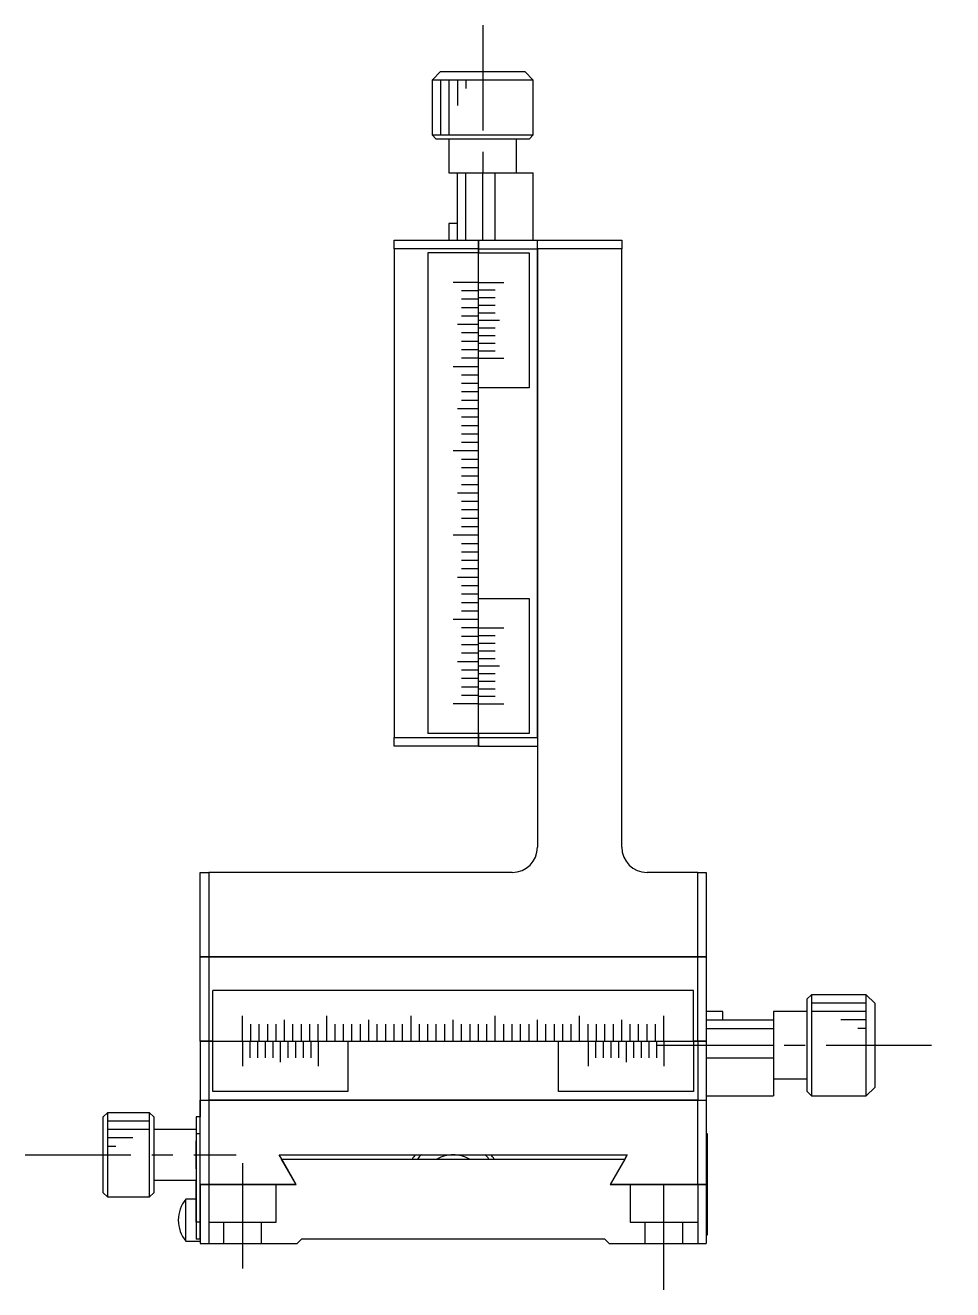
# Model space of a CAD drawing. Extents: x -194 to 403, y -10 to 418.
# Drawn here: x 22.7 to 132.7, y 19.8 to 169.8 of the extents above; entities that cross this region are included whole.
import ezdxf

# ---------------------------------------------------------------- set-up
doc = ezdxf.new("R2010")
doc.units = 0
doc.header["$LTSCALE"] = 10
doc.linetypes.add('CENTER', pattern=[2, 1.25, -0.25, 0.25, -0.25])
doc.linetypes.add('DASHED', pattern=[3.5, 2, -1.5])
doc.layers.get('0').update_dxf_attribs({"linetype": 'CONTINUOUS'})
doc.layers.add('CENTER', color=1, linetype='CENTER')

msp = doc.modelspace()

# ---------------------------------------------------------------- linework, layer by layer
at = {"color": 7, "linetype": 'CONTINUOUS'}
for p, q in [((71.901737, 164.328398), (70.901737, 163.328398)), ((71.901737, 164.328398), (81.901737, 164.328398)), ((82.901737, 163.328398), (81.901737, 164.328398)), ((82.901737, 163.328398), (70.901737, 163.328398)), ((70.901737, 163.328398), (70.901737, 156.828398)), ((82.901737, 156.828398), (82.901737, 163.328398)), ((70.901737, 156.828398), (82.901737, 156.828398)), ((70.901737, 156.828398), (71.401737, 156.328398)), ((82.401737, 156.328398), (71.401737, 156.328398)), ((72.901737, 156.328398), (72.901737, 152.328398)), ((80.901737, 152.328398), (80.901737, 156.328398)), ((82.401737, 156.328398), (82.901737, 156.828398)), ((72.901737, 152.328398), (73.901738, 152.328398)), ((73.901738, 144.328398), (73.901738, 152.328398)), ((73.901738, 152.328398), (74.901738, 152.328398)), ((74.901738, 144.328398), (74.901738, 152.328398)), ((74.901738, 152.328398), (76.901737, 152.328398)), ((76.901737, 144.328398), (76.901737, 152.328398)), ((76.901737, 152.328398), (78.401738, 152.328398)), ((78.401738, 144.328398), (78.401738, 152.328398)), ((78.401738, 152.328398), (82.901736, 152.328398)), ((82.901736, 144.328398), (82.901736, 152.328398)), ((73.901738, 146.328398), (72.901737, 146.328398)), ((72.901737, 146.328398), (72.901737, 144.328398)), ((66.401736, 144.328398), (76.401736, 144.328398)), ((66.401736, 143.328398), (66.401736, 144.328398)), ((76.401736, 144.328398), (76.401736, 143.328398)), ((76.401736, 144.328398), (83.401736, 144.328398)), ((76.401736, 143.328399), (76.401736, 144.328398)), ((83.401736, 143.328398), (83.401736, 144.328398)), ((83.401736, 143.328398), (83.401736, 144.328398)), ((83.401736, 144.328398), (93.401736, 144.328398)), ((93.401736, 144.328398), (93.401736, 143.328398)), ((76.401736, 143.328398), (66.401736, 143.328398)), ((66.401736, 143.328398), (66.401736, 85.328398)), ((70.401736, 142.828398), (70.401736, 85.828398)), ((76.401736, 142.828398), (70.401736, 142.828398)), ((76.401736, 143.328399), (83.401736, 143.328398)), ((76.401736, 142.838398), (76.401736, 143.328399)), ((76.401736, 143.328398), (76.401736, 142.838398)), ((76.401736, 139.338398), (76.401736, 142.828398)), ((76.401736, 142.828398), (82.401736, 142.828398)), ((76.401736, 139.338398), (76.401736, 142.828398)), ((82.401736, 142.828398), (82.401736, 126.828398)), ((83.401736, 85.328397), (83.401736, 143.328398)), ((83.401736, 143.328398), (83.401736, 85.328397)), ((93.401736, 143.328398), (83.401736, 143.328398)), ((93.401736, 72.328398), (93.401736, 143.328398)), ((76.401736, 139.328398), (76.401736, 139.338398)), ((76.401736, 139.328398), (76.401736, 139.338398)), ((76.401736, 139.318398), (76.401736, 139.328398)), ((76.401736, 139.318398), (76.401736, 139.328398)), ((76.401736, 138.428398), (76.401736, 139.318398)), ((76.401736, 138.438398), (76.401736, 139.318398)), ((76.401736, 138.428398), (76.401736, 138.438398)), ((76.401736, 138.338398), (76.401736, 138.428398)), ((76.401736, 138.418398), (76.401736, 138.428398)), ((76.401736, 138.328398), (76.401736, 138.418398)), ((76.401736, 138.328398), (76.401736, 138.338398)), ((76.401736, 138.318398), (76.401736, 138.328398)), ((76.401736, 137.538398), (76.401736, 138.328398)), ((76.401736, 137.528398), (76.401736, 138.318398)), ((76.401736, 137.528398), (76.401736, 137.538398)), ((76.401736, 137.338398), (76.401736, 137.528398)), ((76.401736, 137.518398), (76.401736, 137.528398)), ((76.401736, 137.328398), (76.401736, 137.518398)), ((76.401736, 137.328396), (76.401736, 137.338398)), ((76.401736, 136.638398), (76.401736, 137.328398)), ((76.401736, 137.318398), (76.401736, 137.328396)), ((76.401736, 136.628398), (76.401736, 137.318398)), ((76.401736, 136.628398), (76.401736, 136.638398)), ((76.401736, 136.338398), (76.401736, 136.628398)), ((76.401736, 136.618398), (76.401736, 136.628398)), ((76.401736, 136.328398), (76.401736, 136.618398)), ((76.401736, 136.328398), (76.401736, 136.338398)), ((76.401736, 136.318398), (76.401736, 136.328398)), ((76.401736, 135.738398), (76.401736, 136.328398)), ((76.401736, 135.728398), (76.401736, 136.318398)), ((76.401736, 135.728398), (76.401736, 135.738398)), ((76.401736, 135.338398), (76.401736, 135.728398)), ((76.401736, 135.718398), (76.401736, 135.728398)), ((76.401736, 135.328398), (76.401736, 135.718398)), ((76.401736, 135.328398), (76.401736, 135.338398)), ((76.401736, 135.318398), (76.401736, 135.328398)), ((76.401736, 134.838398), (76.401736, 135.328398)), ((76.401736, 134.828398), (76.401736, 135.318398)), ((76.401736, 134.828398), (76.401736, 134.838398)), ((76.401736, 134.338398), (76.401736, 134.828398)), ((76.401736, 134.818398), (76.401736, 134.828398)), ((76.401736, 134.328398), (76.401736, 134.818398)), ((76.401736, 134.328398), (76.401736, 134.338398)), ((76.401736, 134.318398), (76.401736, 134.328398)), ((76.401736, 133.938398), (76.401736, 134.328398)), ((76.401736, 133.928398), (76.401736, 134.318398)), ((76.401736, 133.928398), (76.401736, 133.938398)), ((76.401736, 133.338398), (76.401736, 133.928398)), ((76.401736, 133.918398), (76.401736, 133.928398)), ((76.401736, 133.328398), (76.401736, 133.918398)), ((76.401736, 133.328398), (76.401736, 133.338398)), ((76.401736, 133.318398), (76.401736, 133.328398)), ((76.401736, 133.038398), (76.401736, 133.328398)), ((76.401736, 133.028398), (76.401736, 133.318398)), ((76.401736, 133.028398), (76.401736, 133.038398)), ((76.401736, 132.338398), (76.401736, 133.028398)), ((76.401736, 133.018398), (76.401736, 133.028398)), ((76.401736, 132.328398), (76.401736, 133.018398)), ((76.401736, 132.328398), (76.401736, 132.338398)), ((76.401736, 132.318398), (76.401736, 132.328398)), ((76.401736, 132.138398), (76.401736, 132.328398)), ((76.401736, 132.128398), (76.401736, 132.318398)), ((76.401736, 132.128398), (76.401736, 132.138398)), ((76.401736, 131.338398), (76.401736, 132.128398)), ((76.401736, 132.118398), (76.401736, 132.128398)), ((76.401736, 131.328398), (76.401736, 132.118398)), ((76.401736, 131.328398), (76.401736, 131.338398)), ((76.401736, 131.318398), (76.401736, 131.328398)), ((76.401736, 131.238398), (76.401736, 131.328398)), ((76.401736, 131.228398), (76.401736, 131.318398)), ((76.401736, 131.228398), (76.401736, 131.238398)), ((76.401736, 130.338398), (76.401736, 131.228398)), ((76.401736, 131.218398), (76.401736, 131.228398)), ((76.401736, 130.338398), (76.401736, 131.218398)), ((76.401736, 130.328398), (76.401736, 130.338398)), ((76.401736, 130.328398), (76.401736, 130.338398)), ((76.401736, 130.318398), (76.401736, 130.328398)), ((76.401736, 130.318398), (76.401736, 130.328398)), ((76.401736, 129.338398), (76.401736, 130.318398)), ((76.401736, 129.328398), (76.401736, 130.318398)), ((76.401736, 129.328398), (76.401736, 129.338398)), ((76.401736, 129.318398), (76.401736, 129.328398)), ((76.401736, 128.328398), (76.401736, 129.328398)), ((76.401736, 128.338398), (76.401736, 129.318398)), ((76.401736, 128.328398), (76.401736, 128.338398)), ((76.401736, 128.318398), (76.401736, 128.328398)), ((76.401736, 127.328398), (76.401736, 128.328398)), ((76.401736, 127.338398), (76.401736, 128.318398)), ((76.401736, 127.328398), (76.401736, 127.338398)), ((76.401736, 127.318398), (76.401736, 127.328398)), ((76.401736, 126.828398), (76.401736, 127.328398)), ((76.401736, 126.828398), (76.401736, 127.318398)), ((82.401736, 126.828398), (76.401736, 126.828398)), ((76.401736, 126.818398), (76.401736, 126.828398)), ((76.401736, 126.328398), (76.401736, 126.818398)), ((76.401736, 125.328398), (76.401736, 126.328398)), ((76.401736, 124.328398), (76.401736, 125.328398)), ((76.401736, 123.328398), (76.401736, 124.328398)), ((76.401736, 122.328398), (76.401736, 123.328398)), ((76.401736, 121.328398), (76.401736, 122.328398)), ((76.401736, 120.328398), (76.401736, 121.328398)), ((76.401736, 119.328398), (76.401736, 120.328398)), ((76.401736, 118.328398), (76.401736, 119.328398)), ((76.401736, 117.328398), (76.401736, 118.328398)), ((76.401736, 116.328398), (76.401736, 117.328398)), ((76.401736, 115.328398), (76.401736, 116.328398)), ((76.401736, 114.328398), (76.401736, 115.328398)), ((76.401736, 113.328398), (76.401736, 114.328398)), ((76.401736, 112.328398), (76.401736, 113.328398)), ((76.401736, 111.328398), (76.401736, 112.328398)), ((76.401736, 110.328398), (76.401736, 111.328398)), ((76.401736, 109.328398), (76.401736, 110.328398)), ((76.401736, 108.328398), (76.401736, 109.328398)), ((76.401736, 107.328398), (76.401736, 108.328398)), ((76.401736, 106.328398), (76.401736, 107.328398)), ((76.401736, 105.328398), (76.401736, 106.328398)), ((76.401736, 104.328398), (76.401736, 105.328398)), ((76.401736, 103.328398), (76.401736, 104.328398)), ((76.401736, 102.328398), (76.401736, 103.328398)), ((76.401736, 101.838398), (76.401736, 102.328398)), ((76.401736, 101.828398), (76.401736, 101.838398)), ((76.401736, 101.338398), (76.401736, 101.828398)), ((76.401736, 101.828398), (82.401736, 101.828398)), ((76.401736, 101.328398), (76.401736, 101.828398)), ((76.401736, 101.328398), (76.401736, 101.338398)), ((76.401736, 101.318398), (76.401736, 101.328398)), ((76.401736, 100.328398), (76.401736, 101.328398)), ((76.401736, 100.338398), (76.401736, 101.318398)), ((82.401736, 101.828398), (82.401736, 85.828398)), ((76.401736, 100.328398), (76.401736, 100.338398)), ((76.401736, 100.318398), (76.401736, 100.328398)), ((76.401736, 99.328398), (76.401736, 100.328398)), ((76.401736, 99.338398), (76.401736, 100.318398)), ((76.401736, 99.328398), (76.401736, 99.338398)), ((76.401736, 99.318398), (76.401736, 99.328398)), ((76.401736, 98.338398), (76.401736, 99.328398)), ((76.401736, 98.338398), (76.401736, 99.318398)), ((76.401736, 98.328398), (76.401736, 98.338398)), ((76.401736, 98.328398), (76.401736, 98.338398)), ((76.401736, 98.318398), (76.401736, 98.328398)), ((76.401736, 98.318398), (76.401736, 98.328398)), ((76.401736, 97.428398), (76.401736, 98.318398)), ((76.401736, 97.438398), (76.401736, 98.318398)), ((76.401736, 97.428398), (76.401736, 97.438398)), ((76.401736, 97.338398), (76.401736, 97.428398)), ((76.401736, 97.418398), (76.401736, 97.428398)), ((76.401736, 97.328398), (76.401736, 97.418398)), ((76.401736, 97.328398), (76.401736, 97.338398)), ((76.401736, 97.318398), (76.401736, 97.328398)), ((76.401736, 96.538398), (76.401736, 97.328398)), ((76.401736, 96.528398), (76.401736, 97.318398)), ((76.401736, 96.528398), (76.401736, 96.538398)), ((76.401736, 96.338398), (76.401736, 96.528398)), ((76.401736, 96.518398), (76.401736, 96.528398)), ((76.401736, 96.328398), (76.401736, 96.518398)), ((76.401736, 96.328398), (76.401736, 96.338398)), ((76.401736, 96.318398), (76.401736, 96.328398)), ((76.401736, 95.638398), (76.401736, 96.328398)), ((76.401736, 95.628398), (76.401736, 96.318398)), ((76.401736, 95.628398), (76.401736, 95.638398)), ((76.401736, 95.338398), (76.401736, 95.628398)), ((76.401736, 95.618398), (76.401736, 95.628398)), ((76.401736, 95.328398), (76.401736, 95.618398)), ((76.401736, 95.328398), (76.401736, 95.338398)), ((76.401736, 95.318398), (76.401736, 95.328398)), ((76.401736, 94.738398), (76.401736, 95.328398)), ((76.401736, 94.728398), (76.401736, 95.318398)), ((76.401736, 94.728398), (76.401736, 94.738398)), ((76.401736, 94.338398), (76.401736, 94.728398)), ((76.401736, 94.718398), (76.401736, 94.728398)), ((76.401736, 94.328398), (76.401736, 94.718398)), ((76.401736, 94.328398), (76.401736, 94.338398)), ((76.401736, 94.318398), (76.401736, 94.328398)), ((76.401736, 93.838398), (76.401736, 94.328398)), ((76.401736, 93.828398), (76.401736, 94.318398)), ((76.401736, 93.828398), (76.401736, 93.838398)), ((76.401736, 93.338398), (76.401736, 93.828398)), ((76.401736, 93.818398), (76.401736, 93.828398)), ((76.401736, 93.328398), (76.401736, 93.818398)), ((76.401736, 93.328398), (76.401736, 93.338398)), ((76.401736, 93.318398), (76.401736, 93.328398)), ((76.401736, 92.938398), (76.401736, 93.328398)), ((76.401736, 92.928398), (76.401736, 93.318398)), ((76.401736, 92.928398), (76.401736, 92.938398)), ((76.401736, 92.338398), (76.401736, 92.928398)), ((76.401736, 92.918398), (76.401736, 92.928398)), ((76.401736, 92.328398), (76.401736, 92.918398)), ((76.401736, 92.328398), (76.401736, 92.338398)), ((76.401736, 92.318398), (76.401736, 92.328398)), ((76.401736, 92.038398), (76.401736, 92.328398)), ((76.401736, 92.028398), (76.401736, 92.318398)), ((76.401736, 92.028398), (76.401736, 92.038398)), ((76.401736, 91.338398), (76.401736, 92.028398)), ((76.401736, 92.018398), (76.401736, 92.028398)), ((76.401736, 91.328398), (76.401736, 92.018398)), ((76.401736, 91.328398), (76.401736, 91.338398)), ((76.401736, 91.318398), (76.401736, 91.328398)), ((76.401736, 91.138398), (76.401736, 91.328398)), ((76.401736, 91.128398), (76.401736, 91.318398)), ((76.401736, 91.128398), (76.401736, 91.138398)), ((76.401736, 90.338398), (76.401736, 91.128398)), ((76.401736, 91.118398), (76.401736, 91.128398)), ((76.401736, 90.328398), (76.401736, 91.118398)), ((76.401736, 90.328398), (76.401736, 90.338398)), ((76.401736, 90.318398), (76.401736, 90.328398)), ((76.401736, 90.238398), (76.401736, 90.328398)), ((76.401736, 90.228398), (76.401736, 90.318398)), ((76.401736, 90.228398), (76.401736, 90.238398)), ((76.401736, 89.338398), (76.401736, 90.228398)), ((76.401736, 90.218398), (76.401736, 90.228398)), ((76.401736, 89.338398), (76.401736, 90.218398)), ((76.401736, 89.328398), (76.401736, 89.338398)), ((76.401736, 89.328398), (76.401736, 89.338398)), ((76.401736, 89.318398), (76.401736, 89.328398)), ((76.401736, 89.318398), (76.401736, 89.328398)), ((76.401736, 85.828398), (76.401736, 89.318398)), ((76.401736, 85.828398), (76.401736, 89.318398)), ((76.401736, 85.828398), (70.401736, 85.828398)), ((82.401736, 85.828398), (76.401736, 85.828398)), ((76.401736, 85.818398), (76.401736, 85.328398)), ((76.401736, 85.328397), (76.401736, 85.818398)), ((66.401736, 85.328398), (76.401736, 85.328398)), ((66.401736, 84.328398), (66.401736, 85.328398)), ((76.401736, 84.328398), (66.401736, 84.328398)), ((76.401736, 85.328398), (76.401736, 84.328398)), ((76.401736, 85.328397), (83.401736, 85.328397)), ((76.401736, 84.328397), (76.401736, 85.328397)), ((76.401736, 84.328397), (83.401736, 84.328397)), ((83.401736, 85.328397), (83.401736, 72.328398)), ((43.401736, 59.328398), (43.401736, 69.328398)), ((43.401736, 69.328398), (44.401736, 69.328398)), ((44.401736, 69.328398), (44.401736, 59.328398)), ((80.401736, 69.328398), (44.401736, 69.328398)), ((102.401736, 69.328398), (96.401736, 69.328398)), ((102.401736, 59.328398), (102.401736, 69.328398)), ((102.401736, 69.328398), (103.401736, 69.328398)), ((103.401736, 69.328398), (103.401736, 59.328398)), ((44.401736, 59.328398), (43.401736, 59.328398)), ((43.401736, 49.328398), (43.401736, 59.328398)), ((43.401736, 59.328398), (44.401736, 59.328398)), ((44.401736, 59.328398), (102.401736, 59.328398)), ((44.401736, 59.328398), (44.401736, 49.328398)), ((102.401736, 59.328398), (44.401736, 59.328398)), ((103.401736, 59.328398), (102.401736, 59.328398)), ((102.401736, 49.328398), (102.401736, 59.328398)), ((102.401736, 59.328398), (103.401736, 59.328398)), ((103.401736, 59.328398), (103.401736, 49.328398)), ((44.901736, 49.328398), (44.901736, 55.328398)), ((101.901736, 55.328398), (44.901736, 55.328398)), ((101.901736, 49.328398), (101.901736, 55.328398)), ((115.901736, 54.828397), (115.401736, 54.328397)), ((115.401736, 43.328397), (115.401736, 54.328397)), ((115.901736, 54.828397), (115.901736, 42.828397)), ((122.401736, 54.828397), (115.901736, 54.828397)), ((122.401736, 42.828397), (122.401736, 54.828397)), ((123.401736, 53.828397), (122.401736, 54.828397)), ((105.401736, 52.828397), (103.401736, 52.828397)), ((105.401736, 51.828396), (105.401736, 52.828397)), ((111.401736, 52.828397), (111.401736, 51.828396)), ((115.401736, 52.828397), (111.401736, 52.828397)), ((123.401736, 53.828397), (123.401736, 43.828397)), ((103.401736, 51.828396), (111.401736, 51.828396)), ((111.401736, 51.828396), (111.401736, 50.828396)), ((103.401736, 50.828396), (111.401736, 50.828396)), ((111.401736, 50.828396), (111.401736, 48.828397)), ((43.401735, 49.328398), (43.401735, 42.328398)), ((43.401735, 49.328398), (44.401735, 49.328398)), ((44.401736, 49.328398), (43.401736, 49.328398)), ((44.401735, 49.328398), (44.401735, 42.328398)), ((44.401735, 49.328398), (44.891736, 49.328398)), ((44.891736, 49.328398), (44.401736, 49.328398)), ((44.901736, 43.328398), (44.901736, 49.328398)), ((44.901736, 49.328398), (48.391736, 49.328398)), ((44.901736, 49.328398), (48.391736, 49.328398)), ((48.391736, 49.328398), (48.401736, 49.328398)), ((48.391736, 49.328398), (48.401736, 49.328398)), ((48.401736, 49.328398), (48.411736, 49.328398)), ((48.401736, 49.328398), (48.411736, 49.328398)), ((48.411736, 49.328398), (49.301736, 49.328398)), ((48.411736, 49.328398), (49.291736, 49.328398)), ((49.291736, 49.328398), (49.301736, 49.328398)), ((49.301736, 49.328398), (49.391736, 49.328398)), ((49.301736, 49.328398), (49.311736, 49.328398)), ((49.311736, 49.328398), (49.401736, 49.328398)), ((49.391736, 49.328398), (49.401736, 49.328398)), ((49.401736, 49.328398), (49.411736, 49.328398)), ((49.401736, 49.328398), (50.191736, 49.328398)), ((49.411736, 49.328398), (50.201736, 49.328398)), ((50.191736, 49.328398), (50.201736, 49.328398)), ((50.201736, 49.328398), (50.391736, 49.328398)), ((50.201736, 49.328398), (50.211736, 49.328398)), ((50.211736, 49.328398), (50.401736, 49.328398)), ((50.391736, 49.328398), (50.401736, 49.328398)), ((50.401736, 49.328398), (50.411736, 49.328398)), ((50.401736, 49.328398), (51.091736, 49.328398)), ((50.411736, 49.328398), (51.101736, 49.328398)), ((51.091736, 49.328398), (51.101736, 49.328398)), ((51.101736, 49.328398), (51.391736, 49.328398)), ((51.101736, 49.328398), (51.111736, 49.328398)), ((51.111736, 49.328398), (51.401736, 49.328398)), ((51.391736, 49.328398), (51.401736, 49.328398)), ((51.401736, 49.328398), (51.411736, 49.328398)), ((51.401736, 49.328398), (51.991736, 49.328398)), ((51.411736, 49.328398), (52.001736, 49.328398)), ((51.991736, 49.328398), (52.001736, 49.328398)), ((52.001736, 49.328398), (52.391736, 49.328398)), ((52.001736, 49.328398), (52.011736, 49.328398)), ((52.011736, 49.328398), (52.401736, 49.328398)), ((52.391736, 49.328398), (52.401736, 49.328398)), ((52.401736, 49.328398), (52.411736, 49.328398)), ((52.401736, 49.328398), (52.891736, 49.328398)), ((52.411736, 49.328398), (52.901736, 49.328398)), ((52.891736, 49.328398), (52.901736, 49.328398)), ((52.901736, 49.328398), (53.391736, 49.328398)), ((52.901736, 49.328398), (52.911736, 49.328398)), ((52.911736, 49.328398), (53.401736, 49.328398)), ((53.391736, 49.328398), (53.401736, 49.328398)), ((53.401736, 49.328398), (53.411736, 49.328398)), ((53.401736, 49.328398), (53.791736, 49.328398)), ((53.411736, 49.328398), (53.801736, 49.328398)), ((53.791736, 49.328398), (53.801736, 49.328398)), ((53.801736, 49.328398), (54.391736, 49.328398)), ((53.801736, 49.328398), (53.811736, 49.328398)), ((53.811736, 49.328398), (54.401736, 49.328398)), ((54.391736, 49.328398), (54.401736, 49.328398)), ((54.401736, 49.328398), (54.411736, 49.328398)), ((54.401736, 49.328398), (54.691736, 49.328398)), ((54.411736, 49.328398), (54.701736, 49.328398)), ((54.691736, 49.328398), (54.701736, 49.328398)), ((54.701736, 49.328398), (55.391736, 49.328398)), ((54.701736, 49.328398), (54.711736, 49.328398)), ((54.711736, 49.328398), (55.401736, 49.328398)), ((55.391736, 49.328398), (55.401736, 49.328398)), ((55.401736, 49.328398), (55.411736, 49.328398)), ((55.401736, 49.328398), (55.591736, 49.328398)), ((55.411736, 49.328398), (55.601736, 49.328398)), ((55.591736, 49.328398), (55.601736, 49.328398)), ((55.601736, 49.328398), (56.391736, 49.328398)), ((55.601736, 49.328398), (55.611736, 49.328398)), ((55.611736, 49.328398), (56.401736, 49.328398)), ((56.391736, 49.328398), (56.401736, 49.328398)), ((56.401736, 49.328398), (56.411736, 49.328398)), ((56.401736, 49.328398), (56.491736, 49.328398)), ((56.411736, 49.328398), (56.501736, 49.328398)), ((56.491736, 49.328398), (56.501736, 49.328398)), ((56.501736, 49.328398), (57.391736, 49.328398)), ((56.501736, 49.328398), (56.511736, 49.328398)), ((56.511736, 49.328398), (57.391736, 49.328398)), ((57.391736, 49.328398), (57.401736, 49.328398)), ((57.391736, 49.328398), (57.401736, 49.328398)), ((57.401736, 49.328398), (57.411736, 49.328398)), ((57.401736, 49.328398), (57.411736, 49.328398)), ((57.411736, 49.328398), (58.391736, 49.328398)), ((57.411736, 49.328398), (58.401736, 49.328398)), ((58.391736, 49.328398), (58.401736, 49.328398)), ((58.401736, 49.328398), (58.411736, 49.328398)), ((58.401736, 49.328398), (59.401736, 49.328398)), ((58.411736, 49.328398), (59.391736, 49.328398)), ((59.391736, 49.328398), (59.401736, 49.328398)), ((59.401736, 49.328398), (59.411736, 49.328398)), ((59.401736, 49.328398), (60.401736, 49.328398)), ((59.411736, 49.328398), (60.391736, 49.328398)), ((60.391736, 49.328398), (60.401736, 49.328398)), ((60.401736, 49.328398), (60.411736, 49.328398)), ((60.401736, 49.328398), (60.901736, 49.328398)), ((60.411736, 49.328398), (60.901736, 49.328398)), ((60.901736, 49.328398), (60.901736, 43.328398)), ((60.901736, 49.328398), (60.911736, 49.328398)), ((60.911736, 49.328398), (61.401736, 49.328398)), ((61.401736, 49.328398), (62.401736, 49.328398)), ((62.401736, 49.328398), (63.401736, 49.328398)), ((63.401736, 49.328398), (64.401736, 49.328398)), ((64.401736, 49.328398), (65.401736, 49.328398)), ((65.401736, 49.328398), (66.401736, 49.328398)), ((66.401736, 49.328398), (67.401736, 49.328398)), ((67.401736, 49.328398), (68.401736, 49.328398)), ((68.401736, 49.328398), (69.401736, 49.328398)), ((69.401736, 49.328398), (70.401736, 49.328398)), ((70.401736, 49.328398), (71.401736, 49.328398)), ((71.401736, 49.328398), (72.401736, 49.328398)), ((72.401736, 49.328398), (73.401736, 49.328398)), ((73.401736, 49.328398), (74.401736, 49.328398)), ((74.401736, 49.328398), (75.401736, 49.328398)), ((75.401736, 49.328398), (76.401736, 49.328398)), ((76.401736, 49.328398), (77.401736, 49.328398)), ((77.401736, 49.328398), (78.401736, 49.328398)), ((78.401736, 49.328398), (79.401736, 49.328398)), ((79.401736, 49.328398), (80.401736, 49.328398)), ((80.401736, 49.328398), (81.401736, 49.328398)), ((81.401736, 49.328398), (82.401736, 49.328398)), ((82.401736, 49.328398), (83.401736, 49.328398)), ((83.401736, 49.328398), (84.401736, 49.328398)), ((84.401736, 49.328398), (85.401736, 49.328398)), ((85.401736, 49.328398), (85.891736, 49.328398)), ((85.891736, 49.328398), (85.901736, 49.328398)), ((85.901736, 43.328398), (85.901736, 49.328398)), ((85.901736, 49.328398), (86.391736, 49.328398)), ((85.901736, 49.328398), (86.401736, 49.328398)), ((86.391736, 49.328398), (86.401736, 49.328398)), ((86.401736, 49.328398), (86.411736, 49.328398)), ((86.401736, 49.328398), (87.401736, 49.328398)), ((86.411736, 49.328398), (87.391736, 49.328398)), ((87.391736, 49.328398), (87.401736, 49.328398)), ((87.401736, 49.328398), (87.411736, 49.328398)), ((87.401736, 49.328398), (88.401736, 49.328398)), ((87.411736, 49.328398), (88.391736, 49.328398)), ((88.391736, 49.328398), (88.401736, 49.328398)), ((88.401736, 49.328398), (88.411736, 49.328398)), ((88.401736, 49.328398), (89.391736, 49.328398)), ((88.411736, 49.328398), (89.391736, 49.328398)), ((89.391736, 49.328398), (89.401736, 49.328398)), ((89.391736, 49.328398), (89.401736, 49.328398)), ((89.401736, 49.328398), (89.411736, 49.328398)), ((89.401736, 49.328398), (89.411736, 49.328398)), ((89.411736, 49.328398), (90.301736, 49.328398)), ((89.411736, 49.328398), (90.291736, 49.328398)), ((90.291736, 49.328398), (90.301736, 49.328398)), ((90.301736, 49.328398), (90.391736, 49.328398)), ((90.301736, 49.328398), (90.311736, 49.328398)), ((90.311736, 49.328398), (90.401736, 49.328398)), ((90.391736, 49.328398), (90.401736, 49.328398)), ((90.401736, 49.328398), (90.411736, 49.328398)), ((90.401736, 49.328398), (91.191736, 49.328398)), ((90.411736, 49.328398), (91.201736, 49.328398)), ((91.191736, 49.328398), (91.201736, 49.328398)), ((91.201736, 49.328398), (91.391736, 49.328398)), ((91.201736, 49.328398), (91.211736, 49.328398)), ((91.211736, 49.328398), (91.401736, 49.328398)), ((91.391736, 49.328398), (91.401736, 49.328398)), ((91.401736, 49.328398), (91.411736, 49.328398)), ((91.401736, 49.328398), (92.091736, 49.328398)), ((91.411736, 49.328398), (92.101736, 49.328398)), ((92.091736, 49.328398), (92.101736, 49.328398)), ((92.101736, 49.328398), (92.391736, 49.328398)), ((92.101736, 49.328398), (92.111736, 49.328398)), ((92.111736, 49.328398), (92.401736, 49.328398)), ((92.391736, 49.328398), (92.401736, 49.328398)), ((92.401736, 49.328398), (92.411736, 49.328398)), ((92.401736, 49.328398), (92.991736, 49.328398)), ((92.411736, 49.328398), (93.001736, 49.328398)), ((92.991736, 49.328398), (93.001736, 49.328398)), ((93.001736, 49.328398), (93.391736, 49.328398)), ((93.001736, 49.328398), (93.011736, 49.328398)), ((93.011736, 49.328398), (93.401736, 49.328398)), ((93.391736, 49.328398), (93.401736, 49.328398)), ((93.401736, 49.328398), (93.411736, 49.328398)), ((93.401736, 49.328398), (93.891736, 49.328398)), ((93.411736, 49.328398), (93.901736, 49.328398)), ((93.891736, 49.328398), (93.901736, 49.328398)), ((93.901736, 49.328398), (94.391736, 49.328398)), ((93.901736, 49.328398), (93.911736, 49.328398)), ((93.911736, 49.328398), (94.401736, 49.328398)), ((94.391736, 49.328398), (94.401736, 49.328398)), ((94.401736, 49.328398), (94.411736, 49.328398)), ((94.401736, 49.328398), (94.791736, 49.328398)), ((94.411736, 49.328398), (94.801736, 49.328398)), ((94.791736, 49.328398), (94.801736, 49.328398)), ((94.801736, 49.328398), (95.391736, 49.328398)), ((94.801736, 49.328398), (94.811736, 49.328398)), ((94.811736, 49.328398), (95.401736, 49.328398)), ((95.391736, 49.328398), (95.401736, 49.328398)), ((95.401736, 49.328398), (95.411736, 49.328398)), ((95.401736, 49.328398), (95.691736, 49.328398)), ((95.411736, 49.328398), (95.701736, 49.328398)), ((95.691736, 49.328398), (95.701736, 49.328398)), ((95.701736, 49.328398), (96.391736, 49.328398)), ((95.701736, 49.328398), (95.711736, 49.328398)), ((95.711736, 49.328398), (96.401736, 49.328398)), ((96.391736, 49.328398), (96.401734, 49.328398)), ((96.401734, 49.328398), (96.411736, 49.328398)), ((96.401736, 49.328398), (96.591736, 49.328398)), ((96.411736, 49.328398), (96.601736, 49.328398)), ((96.591736, 49.328398), (96.601736, 49.328398)), ((96.601736, 49.328398), (97.391736, 49.328398)), ((96.601736, 49.328398), (96.611736, 49.328398)), ((96.611736, 49.328398), (97.401736, 49.328398)), ((97.391736, 49.328398), (97.401736, 49.328398)), ((97.401736, 49.328398), (97.411736, 49.328398)), ((97.401736, 49.328398), (97.491736, 49.328398)), ((97.411736, 49.328398), (97.501736, 49.328398)), ((97.491736, 49.328398), (97.501736, 49.328398)), ((97.501736, 49.328398), (98.391736, 49.328398)), ((97.501736, 49.328398), (97.511736, 49.328398)), ((97.511736, 49.328398), (98.391736, 49.328398)), ((98.391736, 49.328398), (98.401736, 49.328398)), ((98.391736, 49.328398), (98.401736, 49.328398)), ((98.401736, 49.328398), (98.411736, 49.328398)), ((98.401736, 49.328398), (98.411736, 49.328398)), ((98.411736, 49.328398), (101.901736, 49.328398)), ((98.411736, 49.328398), (101.901736, 49.328398)), ((101.901736, 49.328398), (101.901736, 43.328398)), ((102.401736, 49.328398), (101.911736, 49.328398)), ((101.911736, 49.328398), (102.401736, 49.328398)), ((103.401736, 49.328398), (102.401736, 49.328398)), ((102.401736, 49.328398), (103.401736, 49.328398)), ((102.401736, 49.328398), (102.401736, 42.328398)), ((103.401736, 49.328398), (103.401736, 42.328398)), ((103.401736, 48.828397), (111.401736, 48.828397)), ((111.401736, 48.828397), (111.401736, 47.328396)), ((103.401736, 47.328396), (111.401736, 47.328396)), ((111.401736, 47.328396), (111.401736, 42.828398)), ((111.401736, 44.828397), (115.401736, 44.828397)), ((122.401736, 42.828397), (123.401736, 43.828397)), ((43.401735, 42.328398), (44.401735, 42.328398)), ((43.401735, 42.328398), (43.401735, 40.328399)), ((43.401736, 32.328398), (43.401736, 42.328398)), ((43.401736, 42.328398), (44.401736, 42.328398)), ((44.401735, 42.328398), (102.401736, 42.328398)), ((44.401736, 42.328398), (44.401736, 32.328398)), ((102.401736, 42.328398), (44.401736, 42.328398)), ((60.901736, 43.328398), (44.901736, 43.328398)), ((101.901736, 43.328398), (85.901736, 43.328398)), ((102.401736, 42.328398), (103.401736, 42.328398)), ((102.401736, 32.328398), (102.401736, 42.328398)), ((102.401736, 42.328398), (103.401736, 42.328398)), ((103.401736, 42.828398), (111.401736, 42.828398)), ((103.401736, 42.328398), (103.401736, 32.328398)), ((115.401736, 43.328397), (115.901736, 42.828397)), ((115.901736, 42.828397), (122.401736, 42.828397)), ((32.401735, 40.828398), (31.901735, 40.328398)), ((37.401735, 40.828398), (32.401735, 40.828398)), ((32.401735, 40.828398), (32.401735, 30.828398)), ((37.901735, 40.328398), (37.401735, 40.828398)), ((37.401735, 30.828398), (37.401735, 40.828398)), ((31.901735, 31.328398), (31.901735, 40.328398)), ((31.901735, 31.328398), (31.901735, 40.328398)), ((37.901735, 40.328398), (37.901735, 31.328398)), ((42.901734, 40.328399), (42.901734, 38.828398)), ((42.901735, 40.328399), (42.901735, 38.328399)), ((43.401735, 40.328399), (42.901735, 40.328399)), ((42.901735, 38.828398), (37.901735, 38.828398)), ((42.901735, 38.328399), (42.901735, 27.828398)), ((103.551736, 38.328398), (103.401736, 38.328398)), ((103.551736, 32.328398), (103.551736, 38.328398)), ((42.901735, 34.178399), (42.901735, 37.478399)), ((52.771736, 35.828398), (94.032462, 35.828398)), ((53.060411, 35.328398), (52.771736, 35.828398)), ((54.791736, 32.328398), (53.059686, 35.328398)), ((53.059686, 35.328398), (53.060411, 35.328398)), ((54.792462, 32.328398), (53.060411, 35.328398)), ((53.060411, 35.328398), (93.743787, 35.328398)), ((93.743787, 35.328398), (92.011736, 32.328398)), ((93.743787, 35.328398), (92.011736, 32.328398)), ((93.743786, 35.328398), (94.032461, 35.828398)), ((94.032462, 35.828398), (93.743787, 35.328398)), ((37.901735, 32.828398), (42.901735, 32.828398)), ((42.901734, 30.578398), (42.901735, 32.828398)), ((43.401735, 32.328398), (43.401734, 25.828398)), ((43.401735, 27.828398), (43.401736, 32.328398)), ((44.401736, 32.328398), (43.401736, 32.328398)), ((43.401736, 32.328398), (43.401736, 25.328398)), ((43.401736, 32.328398), (44.401736, 32.328398)), ((54.791735, 32.328398), (44.401736, 32.328398)), ((44.401736, 32.328398), (44.401736, 25.328398)), ((44.401736, 32.328398), (54.791736, 32.328398)), ((54.792462, 32.328398), (54.791735, 32.328398)), ((102.401736, 32.328398), (92.011736, 32.328398)), ((92.011736, 32.328398), (102.401737, 32.328398)), ((103.401736, 32.328398), (102.401736, 32.328398)), ((102.401737, 32.328398), (102.401737, 25.328398)), ((102.401737, 32.328398), (103.401736, 32.328398)), ((103.401736, 32.328398), (103.551736, 32.328398)), ((103.401736, 32.328398), (103.551736, 32.328398)), ((103.401736, 32.328398), (103.401737, 25.328398)), ((103.551736, 26.328398), (103.551736, 32.328398)), ((31.901735, 31.328398), (32.401735, 30.828398)), ((32.401735, 30.828398), (37.401735, 30.828398)), ((37.401735, 30.828398), (37.901735, 31.328398)), ((41.679236, 28.078398), (41.679236, 30.578398)), ((42.901735, 30.578398), (41.679236, 30.578398)), ((42.901734, 27.828398), (42.901734, 30.578398)), ((42.901735, 30.578398), (42.901735, 25.828398)), ((42.901735, 30.578398), (42.901735, 25.828398)), ((42.901735, 30.578398), (42.901735, 25.828398)), ((41.679236, 25.578398), (41.679236, 28.078398)), ((42.901734, 27.828398), (42.901734, 25.828398)), ((42.901735, 27.828398), (42.901735, 25.828398)), ((43.401735, 25.828398), (43.401735, 27.828398)), ((41.679236, 25.578398), (43.401735, 25.578398)), ((43.401735, 25.828398), (42.901735, 25.828398)), ((43.401734, 25.828398), (43.401734, 25.578398)), ((43.401734, 25.578398), (43.401734, 25.328398)), ((43.401735, 25.828398), (43.401735, 25.578398)), ((43.401735, 25.828398), (43.401735, 25.578398)), ((43.401735, 25.828398), (43.401735, 25.578398)), ((55.401737, 25.828398), (54.901737, 25.328398)), ((91.401737, 25.828398), (55.401737, 25.828398)), ((91.401735, 25.828398), (91.901735, 25.328398)), ((91.901737, 25.328398), (91.401737, 25.828398)), ((103.401736, 26.328398), (103.551736, 26.328398)), ((43.401736, 25.328398), (44.401736, 25.328398)), ((44.401736, 25.328398), (54.901737, 25.328398)), ((91.901737, 25.328398), (102.401737, 25.328398)), ((102.401737, 25.328398), (103.401737, 25.328398))]:
    msp.add_line(p, q, dxfattribs=at)
at = {"color": 3, "linetype": 'CONTINUOUS'}
for p, q in [((71.901737, 163.328398), (71.901737, 156.828398)), ((72.901737, 163.328398), (72.901737, 156.828398)), ((72.901737, 163.328398), (72.901737, 160.328398)), ((73.901737, 163.328398), (73.901737, 160.328398)), ((74.901737, 163.328398), (74.901737, 162.328398)), ((73.901736, 139.328398), (73.401736, 139.328398)), ((74.401736, 139.328398), (73.901736, 139.328398)), ((76.401736, 139.328398), (74.401736, 139.328398)), ((76.401736, 138.328398), (74.401736, 138.328398)), ((76.401736, 139.328398), (78.401736, 139.328398)), ((76.401736, 138.428398), (78.401736, 138.428398)), ((78.401736, 139.328398), (78.901736, 139.328398)), ((78.901736, 139.328398), (79.401736, 139.328398)), ((76.401736, 137.328398), (74.401736, 137.328398)), ((76.401736, 137.528398), (78.401736, 137.528398)), ((76.401736, 136.628398), (78.401736, 136.628398)), ((76.401736, 136.328398), (74.401736, 136.328398)), ((76.401736, 135.328398), (74.401736, 135.328398)), ((76.401736, 135.728398), (78.401736, 135.728398)), ((74.401736, 134.328398), (73.901736, 134.328398)), ((76.401736, 134.328398), (74.401736, 134.328398)), ((76.401736, 134.828398), (78.401736, 134.828398)), ((76.401736, 133.928398), (78.401736, 133.928398)), ((78.401736, 134.828398), (78.901736, 134.828398)), ((76.401736, 133.328398), (74.401736, 133.328398)), ((76.401736, 132.328398), (74.401736, 132.328398)), ((76.401736, 133.028398), (78.401736, 133.028398)), ((76.401736, 132.128398), (78.401736, 132.128398)), ((76.401736, 131.328398), (74.401736, 131.328398)), ((76.401736, 131.228398), (78.401736, 131.228398)), ((73.901736, 129.328398), (73.401736, 129.328398)), ((74.401736, 129.328398), (73.901736, 129.328398)), ((76.401736, 130.328398), (74.401736, 130.328398)), ((76.401736, 129.328398), (74.401736, 129.328398)), ((76.401736, 130.328398), (78.401736, 130.328398)), ((78.401736, 130.328398), (78.901736, 130.328398)), ((78.901736, 130.328398), (79.401736, 130.328398)), ((76.401736, 128.328398), (74.401736, 128.328398)), ((76.401736, 127.328398), (74.401736, 127.328398)), ((76.401736, 126.328398), (74.401736, 126.328398)), ((76.401736, 125.328398), (74.401736, 125.328398)), ((74.401736, 124.328398), (73.901736, 124.328398)), ((76.401736, 124.328398), (74.401736, 124.328398)), ((76.401736, 123.328398), (74.401736, 123.328398)), ((76.401736, 122.328398), (74.401736, 122.328398)), ((76.401736, 121.328398), (74.401736, 121.328398)), ((76.401736, 120.328398), (74.401736, 120.328398)), ((73.901736, 119.328398), (73.401736, 119.328398)), ((74.401736, 119.328398), (73.901736, 119.328398)), ((76.401736, 119.328398), (74.401736, 119.328398)), ((76.401736, 118.328398), (74.401736, 118.328398)), ((76.401736, 117.328398), (74.401736, 117.328398)), ((76.401736, 116.328398), (74.401736, 116.328398)), ((74.401736, 114.328398), (73.901736, 114.328398)), ((76.401736, 115.328398), (74.401736, 115.328398)), ((76.401736, 114.328398), (74.401736, 114.328398)), ((76.401736, 113.328398), (74.401736, 113.328398)), ((76.401736, 112.328398), (74.401736, 112.328398)), ((76.401736, 111.328398), (74.401736, 111.328398)), ((76.401736, 110.328398), (74.401736, 110.328398)), ((73.901736, 109.328398), (73.401736, 109.328398)), ((74.401736, 109.328398), (73.901736, 109.328398)), ((76.401736, 109.328398), (74.401736, 109.328398)), ((76.401736, 108.328398), (74.401736, 108.328398)), ((76.401736, 107.328398), (74.401736, 107.328398)), ((76.401736, 106.328398), (74.401736, 106.328398)), ((76.401736, 105.328398), (74.401736, 105.328398)), ((74.401736, 104.328398), (73.901736, 104.328398)), ((76.401736, 104.328398), (74.401736, 104.328398)), ((76.401736, 103.328398), (74.401736, 103.328398)), ((76.401736, 102.328398), (74.401736, 102.328398)), ((76.401736, 101.328398), (74.401736, 101.328398)), ((73.901736, 99.328398), (73.401736, 99.328398)), ((74.401736, 99.328398), (73.901736, 99.328398)), ((76.401736, 100.328398), (74.401736, 100.328398)), ((76.401736, 99.328398), (74.401736, 99.328398)), ((76.401736, 98.328398), (74.401736, 98.328398)), ((76.401736, 98.328398), (78.401736, 98.328398)), ((78.401736, 98.328398), (78.901736, 98.328398)), ((78.901736, 98.328398), (79.401736, 98.328398)), ((76.401736, 97.328398), (74.401736, 97.328398)), ((76.401736, 96.328398), (74.401736, 96.328398)), ((76.401736, 97.428398), (78.401736, 97.428398)), ((76.401736, 96.528398), (78.401736, 96.528398)), ((76.401736, 95.328398), (74.401736, 95.328398)), ((76.401736, 95.628398), (78.401736, 95.628398)), ((76.401736, 94.728398), (78.401736, 94.728398)), ((74.401736, 94.328398), (73.901736, 94.328398)), ((76.401736, 94.328398), (74.401736, 94.328398)), ((76.401736, 93.328398), (74.401736, 93.328398)), ((76.401736, 93.828398), (78.401736, 93.828398)), ((78.401736, 93.828398), (78.901736, 93.828398)), ((76.401736, 92.328398), (74.401736, 92.328398)), ((76.401736, 92.928398), (78.401736, 92.928398)), ((76.401736, 92.028398), (78.401736, 92.028398)), ((76.401736, 91.328398), (74.401736, 91.328398)), ((76.401736, 90.328398), (74.401736, 90.328398)), ((76.401736, 91.128398), (78.401736, 91.128398)), ((76.401736, 90.228398), (78.401736, 90.228398)), ((73.901736, 89.328398), (73.401736, 89.328398)), ((74.401736, 89.328398), (73.901736, 89.328398)), ((76.401736, 89.328398), (74.401736, 89.328398)), ((76.401736, 89.328398), (78.401736, 89.328398)), ((78.401736, 89.328398), (78.901736, 89.328398)), ((78.901736, 89.328398), (79.401736, 89.328398)), ((122.401736, 53.828397), (115.901736, 53.828397)), ((122.401736, 52.828397), (115.901736, 52.828397)), ((48.401736, 51.828398), (48.401736, 52.328398)), ((48.401736, 51.328398), (48.401736, 51.828398)), ((48.401736, 49.328398), (48.401736, 51.328398)), ((49.401736, 49.328398), (49.401736, 51.328398)), ((50.401736, 49.328398), (50.401736, 51.328398)), ((51.401736, 49.328398), (51.401736, 51.328398)), ((52.401736, 49.328398), (52.401736, 51.328398)), ((53.401736, 51.328398), (53.401736, 51.828398)), ((53.401736, 49.328398), (53.401736, 51.328398)), ((54.401736, 49.328398), (54.401736, 51.328398)), ((55.401736, 49.328398), (55.401736, 51.328398)), ((56.401736, 49.328398), (56.401736, 51.328398)), ((57.401736, 49.328398), (57.401736, 51.328398)), ((58.401736, 51.828398), (58.401736, 52.328398)), ((58.401736, 51.328398), (58.401736, 51.828398)), ((58.401736, 49.328398), (58.401736, 51.328398)), ((59.401736, 49.328398), (59.401736, 51.328398)), ((60.401736, 49.328398), (60.401736, 51.328398)), ((61.401736, 49.328398), (61.401736, 51.328398)), ((62.401736, 49.328398), (62.401736, 51.328398)), ((63.401736, 51.328398), (63.401736, 51.828398)), ((63.401736, 49.328398), (63.401736, 51.328398)), ((64.401736, 49.328398), (64.401736, 51.328398)), ((65.401736, 49.328398), (65.401736, 51.328398)), ((66.401736, 49.328398), (66.401736, 51.328398)), ((67.401736, 49.328398), (67.401736, 51.328398)), ((68.401736, 51.828398), (68.401736, 52.328398)), ((68.401736, 51.328398), (68.401736, 51.828398)), ((68.401736, 49.328398), (68.401736, 51.328398)), ((69.401736, 49.328398), (69.401736, 51.328398)), ((70.401736, 49.328398), (70.401736, 51.328398)), ((71.401736, 49.328398), (71.401736, 51.328398)), ((72.401736, 49.328398), (72.401736, 51.328398)), ((73.401736, 51.328398), (73.401736, 51.828398)), ((73.401736, 49.328398), (73.401736, 51.328398)), ((74.401736, 49.328398), (74.401736, 51.328398)), ((75.401736, 49.328398), (75.401736, 51.328398)), ((76.401736, 49.328398), (76.401736, 51.328398)), ((77.401736, 49.328398), (77.401736, 51.328398)), ((78.401736, 51.828398), (78.401736, 52.328398)), ((78.401736, 51.328398), (78.401736, 51.828398)), ((78.401736, 49.328398), (78.401736, 51.328398)), ((79.401736, 49.328398), (79.401736, 51.328398)), ((80.401736, 49.328398), (80.401736, 51.328398)), ((81.401736, 49.328398), (81.401736, 51.328398)), ((82.401736, 49.328398), (82.401736, 51.328398)), ((83.401736, 51.328398), (83.401736, 51.828398)), ((83.401736, 49.328398), (83.401736, 51.328398)), ((84.401736, 49.328398), (84.401736, 51.328398)), ((85.401736, 49.328398), (85.401736, 51.328398)), ((86.401736, 49.328398), (86.401736, 51.328398)), ((87.401736, 49.328398), (87.401736, 51.328398)), ((88.401736, 51.828398), (88.401736, 52.328398)), ((88.401736, 51.328398), (88.401736, 51.828398)), ((88.401736, 49.328398), (88.401736, 51.328398)), ((89.401736, 49.328398), (89.401736, 51.328398)), ((90.401736, 49.328398), (90.401736, 51.328398)), ((91.401736, 49.328398), (91.401736, 51.328398)), ((92.401736, 49.328398), (92.401736, 51.328398)), ((93.401736, 51.328398), (93.401736, 51.828398)), ((93.401736, 49.328398), (93.401736, 51.328398)), ((94.401736, 49.328398), (94.401736, 51.328398)), ((95.401736, 49.328398), (95.401736, 51.328398)), ((96.401736, 49.328398), (96.401736, 51.328398)), ((97.401736, 49.328398), (97.401736, 51.328398)), ((98.401736, 51.828398), (98.401736, 52.328398)), ((98.401736, 51.328398), (98.401736, 51.828398)), ((98.401736, 49.328398), (98.401736, 51.328398)), ((122.401736, 51.828397), (119.401736, 51.828397)), ((122.401736, 50.828397), (121.401736, 50.828397)), ((48.401736, 49.328398), (48.401736, 47.328398)), ((49.301736, 49.328398), (49.301736, 47.328398)), ((50.201736, 49.328398), (50.201736, 47.328398)), ((51.101736, 49.328398), (51.101736, 47.328398)), ((52.001736, 49.328398), (52.001736, 47.328398)), ((52.901736, 49.328398), (52.901736, 47.328398)), ((53.801736, 49.328398), (53.801736, 47.328398)), ((54.701736, 49.328398), (54.701736, 47.328398)), ((55.601736, 49.328398), (55.601736, 47.328398)), ((56.501736, 49.328398), (56.501736, 47.328398)), ((57.401736, 49.328398), (57.401736, 47.328398)), ((89.401736, 49.328398), (89.401736, 47.328398)), ((90.301736, 49.328398), (90.301736, 47.328398)), ((91.201736, 49.328398), (91.201736, 47.328398)), ((92.101736, 49.328398), (92.101736, 47.328398)), ((93.001736, 49.328398), (93.001736, 47.328398)), ((93.901736, 49.328398), (93.901736, 47.328398)), ((94.801736, 49.328398), (94.801736, 47.328398)), ((95.701736, 49.328398), (95.701736, 47.328398)), ((96.601736, 49.328398), (96.601736, 47.328398)), ((97.501736, 49.328398), (97.501736, 47.328398)), ((98.401736, 49.328398), (98.401736, 47.328398)), ((48.401736, 47.328398), (48.401736, 46.828398)), ((48.401736, 46.828398), (48.401736, 46.328398)), ((52.901736, 47.328398), (52.901736, 46.828398)), ((57.401736, 47.328398), (57.401736, 46.828398)), ((57.401736, 46.828398), (57.401736, 46.328398)), ((89.401736, 47.328398), (89.401736, 46.828398)), ((89.401736, 46.828398), (89.401736, 46.328398)), ((93.901736, 47.328398), (93.901736, 46.828398)), ((98.401736, 47.328398), (98.401736, 46.828398)), ((98.401736, 46.828398), (98.401736, 46.328398)), ((37.401735, 39.828398), (32.401735, 39.828398)), ((37.401735, 38.828398), (32.401735, 38.828398)), ((35.401735, 37.828398), (32.401735, 37.828398)), ((43.401736, 38.328399), (42.901735, 38.328399)), ((33.401735, 36.828398), (32.401735, 36.828398)), ((43.401735, 27.828398), (42.901735, 27.828398))]:
    msp.add_line(p, q, dxfattribs=at)
at = {"color": 3, "linetype": 'DASHED'}
for p, q in [((52.401736, 27.828396), (52.401736, 32.328396)), ((94.401736, 32.328396), (94.401736, 27.828396)), ((44.401736, 27.828396), (52.401736, 27.828396)), ((46.151736, 27.828396), (46.151736, 25.328398)), ((50.651736, 25.328398), (50.651736, 27.828396)), ((94.401736, 27.828396), (102.401736, 27.828396)), ((96.151736, 27.828396), (96.151736, 25.328398)), ((100.651736, 25.328398), (100.651736, 27.828396))]:
    msp.add_line(p, q, dxfattribs=at)
at = {"color": 7, "linetype": 'CONTINUOUS'}
for centre, radius, start, end in [((80.401736, 72.328398), 3, 270, 0), ((96.401736, 72.328398), 3, 180, 270), ((73.401734, 31.828397), 6, 138.189672, 144.314654), ((73.401734, 31.828397), 6, 138.189672, 144.314654), ((73.401734, 31.828397), 5.5, 133.341743, 140.47879), ((73.401734, 31.828397), 4, 90, 118.954995), ((73.401734, 31.828397), 4, 90, 118.954995), ((73.401734, 31.828397), 4, 61.045005, 90), ((73.401734, 31.828397), 5.5, 39.52121, 46.658257), ((73.401734, 31.828397), 6, 35.685346, 41.810328), ((44.801735, 28.078398), 4, 141.317813, 180), ((44.801735, 28.078398), 4, 180, 218.682187)]:
    msp.add_arc(centre, radius, start, end, dxfattribs=at)
at = {"layer": 'CENTER', "color": 1, "linetype": 'CENTER'}
for p, q in [((76.901737, 169.828398), (76.901737, 149.828398)), ((97.651735, 48.828397), (132.651735, 48.828397)), ((22.651735, 35.828398), (47.651735, 35.828398)), ((48.401736, 34.828398), (48.401736, 19.828398)), ((98.401736, 19.828398), (98.401736, 34.828398))]:
    msp.add_line(p, q, dxfattribs=at)

doc.saveas('drawing.dxf')
